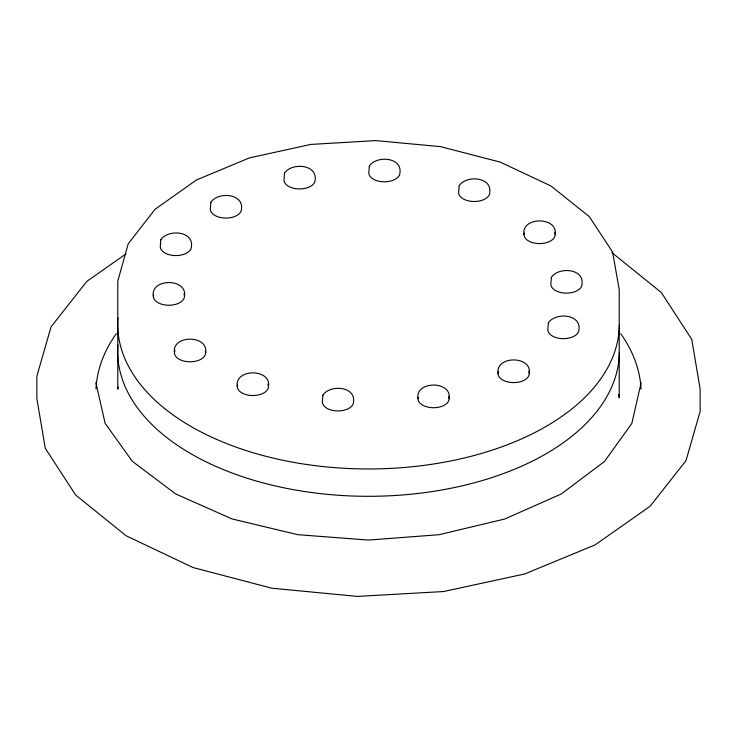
<?xml version="1.0" encoding="UTF-8"?>
<svg xmlns="http://www.w3.org/2000/svg" width="737" height="737" viewBox="0 0 737 737"><rect width="100%" height="100%" fill="white"/><g stroke="black" fill="none" stroke-linecap="round" stroke-linejoin="round"><path stroke-width="1.11" d="M641.135 382.743L631.812 423.48L604.543 461.436L561.189 494.02L504.698 519.023L438.93 534.721L368.362 540.064L297.803 534.684L232.063 518.94L175.618 493.91L132.319 461.298L105.115 423.324L95.865 382.586M118.399 387.036L117.782 389.228L117.782 281.11L128.229 243.79L155.046 209.299L196.41 179.994L249.511 157.875L310.71 144.434L375.852 140.601L440.496 146.635L500.23 162.112L550.981 186L589.305 216.65L612.576 251.99L619.218 289.595L619.218 397.722L618.629 394.406M126.036 253.841L86.865 281.341L51.046 326.878L36.85 376.211L36.85 398.477L45.261 448.253L75.699 495.08L126.091 535.753L193.002 567.518L271.87 588.209L357.325 596.399L443.545 591.544L524.652 573.976L595.109 544.883L650.135 506.245L685.954 460.708L700.15 411.375L700.15 389.108L691.739 339.333L661.301 292.506L611.793 252.542M555.182 234.587C558.268 216.365 520.939 216.365 524.016 234.587M529.249 373.604C532.335 355.381 495.006 355.381 498.092 373.604M449.128 398.726C452.214 380.504 414.885 380.504 417.971 398.726M268.452 386.538C271.538 368.316 234.209 368.316 237.296 386.538M205.641 352.83C208.718 334.607 171.389 334.607 174.476 352.83M184.48 296.246C187.566 278.024 150.237 278.024 153.324 296.246M619.32 352.424A250.829 144.811 0 0 1 362.107 496.259A250.829 144.811 0 0 1 117.92 345.045M95.976 388.979A272.635 157.405 0 0 1 116.335 333.631M620.766 333.778A272.635 157.405 0 0 1 641.033 389.136M619.32 325.081A250.829 144.811 0 0 1 362.107 468.916A250.829 144.811 0 0 1 117.92 317.693M554.648 232.266A15.578 8.991 0 0 1 540.276 243.578A15.578 8.991 0 0 1 524.256 233.03M183.946 293.925A15.578 8.991 0 0 1 169.574 305.238A15.578 8.991 0 0 1 153.554 294.689M205.402 351.263A15.578 8.991 0 0 1 189.381 361.812A15.578 8.991 0 0 1 175.01 350.499M267.927 384.217A15.578 8.991 0 0 1 253.556 395.529A15.578 8.991 0 0 1 237.535 384.981M448.593 396.395A15.578 8.991 0 0 1 434.222 407.718A15.578 8.991 0 0 1 418.201 397.16M528.715 371.282A15.578 8.991 0 0 1 513.671 382.604A15.578 8.991 0 0 1 498.617 371.282M160.813 239.801L160.279 246.582A15.578 8.991 0 0 0 175.857 255.582A15.578 8.991 0 0 0 191.445 246.582C193.684 230.745 167.732 229.069 160.813 239.801M210.856 202.297L210.331 209.078A15.578 8.991 0 0 0 225.909 218.069A15.578 8.991 0 0 0 241.487 209.078C243.726 193.241 217.774 191.565 210.856 202.297M284.528 173.158L283.994 179.939A15.578 8.991 0 0 0 299.572 188.939A15.578 8.991 0 0 0 315.15 179.939C317.389 164.102 291.447 162.426 284.528 173.158M369.329 166.046L368.804 172.827A15.578 8.991 0 0 0 384.382 181.818A15.578 8.991 0 0 0 399.961 172.827C402.199 156.99 376.248 155.304 369.329 166.046M322.898 395.152L322.373 401.932A15.578 8.991 0 0 0 337.951 410.933A15.578 8.991 0 0 0 353.53 401.932C355.768 386.096 329.817 384.419 322.898 395.152M459.16 185.715L458.635 192.495A15.578 8.991 0 0 0 474.213 201.496A15.578 8.991 0 0 0 489.792 192.495C492.03 176.659 466.088 174.982 459.16 185.715M551.387 277.37L550.861 284.15A15.578 8.991 0 0 0 566.44 293.142A15.578 8.991 0 0 0 582.018 284.15C584.257 268.314 558.305 266.628 551.387 277.37M548.346 322.889L547.821 329.669A15.578 8.991 0 0 0 563.4 338.661A15.578 8.991 0 0 0 578.978 329.669C581.217 313.833 555.274 312.147 548.346 322.889"/></g></svg>
